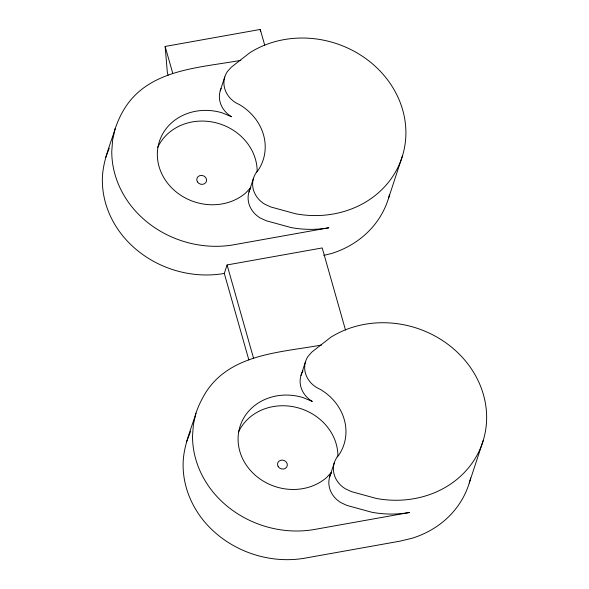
<?xml version="1.0" encoding="UTF-8"?>
<svg xmlns="http://www.w3.org/2000/svg" width="589" height="589" viewBox="0 0 589 589"><rect width="100%" height="100%" fill="white"/><g stroke="black" fill="none" stroke-linecap="round" stroke-linejoin="round"><path stroke-width="0.88" d="M240.842 60.314C200.4 67.823 149.915 68.773 125.045 107.75C120.892 114.273 117.741 121.26 115.208 128.549C110.062 145.402 102.398 161.953 102.353 179.895A98.201 87.732 18.2 0 0 122.166 235.121C146.079 265.072 186.632 280.047 224.306 273.436L227.082 264.947L322.205 247.94L345.5 330.031M115.208 128.549L112.661 139.748L111.77 151.233A98.201 87.732 18.2 0 0 131.583 206.459C155.496 236.41 196.049 251.385 233.723 244.781L328.876 227.766A98.223 87.746 18.2 0 1 291.025 227.553L266.184 220.735L260.294 218.018A24.856 22.205 18.2 0 1 250.575 188.23M321.594 345.007C281.144 352.517 230.66 353.459 205.789 392.443C201.806 399.04 198.324 405.88 195.953 413.235C190.807 430.088 183.142 446.646 183.105 464.588A98.201 87.732 18.2 0 0 202.911 519.815C226.824 549.758 267.377 564.733 305.058 558.129L400.174 541.122L412.278 538.184A98.172 87.702 18.2 0 0 470.64 477.878M195.953 413.235L193.406 424.441L192.522 435.926A98.201 87.732 18.2 0 0 212.327 491.152C236.241 521.103 276.793 536.078 314.474 529.467L409.627 512.459A98.223 87.746 18.2 0 1 371.769 512.246L346.936 505.428L341.038 502.711A24.856 22.205 18.2 0 1 331.32 472.915M220.242 90.772L224.77 76.982M248.956 192.051L253.491 178.261M300.986 375.465L305.522 361.675M388.519 198.309L402.464 155.864M329.7 476.744L334.235 462.954M469.264 482.995L483.216 440.55M105.792 157.211L109.267 148.214M186.536 441.897L190.645 431.266M250.87 187.42L245.768 192.92A52.193 46.627 18.2 0 1 159.177 166.989A52.193 46.627 18.2 0 1 222.082 112.816L231.573 116.74A24.856 22.205 18.2 0 1 221.111 88.446M331.055 472.717L326.52 477.613A52.193 46.627 18.2 0 1 239.922 451.682A52.193 46.627 18.2 0 1 302.834 397.501L312.317 401.433A24.856 22.205 18.2 0 1 303.026 370.915M323.751 255.383L331.526 253.498A98.172 87.702 18.2 0 0 389.469 194.907M168.108 75.245L167.357 72.594L165.134 46.45L260.257 29.45L264.763 45.338M165.134 46.45L172.643 72.94M227.082 264.947L253.631 358.51M224.306 273.436L248.852 359.938M260.257 29.45L260.412 31.254M238.493 432.039A52.193 46.627 18.2 0 1 296.296 407.367A52.193 46.627 18.2 0 1 337.924 456.07M157.749 147.346A52.193 46.627 18.2 0 1 215.545 122.681A52.193 46.627 18.2 0 1 257.172 171.384M256.443 172.179L255.972 173.019A24.856 22.205 18.2 0 0 264.829 204.228L270.719 206.945L295.56 213.763A98.172 87.702 18.2 0 0 402.707 110.025A98.172 87.702 18.2 0 0 249.891 52.686L231.227 67.264L227.258 71.74A24.856 22.205 18.2 0 0 236.108 102.95L239.59 104.702A52.193 46.627 18.2 0 1 258.173 170.25L256.443 172.179M337.188 456.873L336.724 457.705A24.856 22.205 18.2 0 0 345.574 488.914L351.471 491.631L376.305 498.449A98.172 87.702 18.2 0 0 483.451 394.718A98.172 87.702 18.2 0 0 330.643 337.372L311.971 351.95L308.01 356.426A24.856 22.205 18.2 0 0 316.853 387.643L320.342 389.395A52.193 46.627 18.2 0 1 338.925 454.936L337.188 456.873M278.148 466.547A4.97 4.44 18.2 0 0 286.674 467.106A4.97 4.44 18.2 0 0 282.448 460.097A4.97 4.44 18.2 0 0 278.148 466.547M197.403 181.854A4.97 4.44 18.2 0 0 205.922 182.413A4.97 4.44 18.2 0 0 201.696 175.412A4.97 4.44 18.2 0 0 197.403 181.854"/></g></svg>
